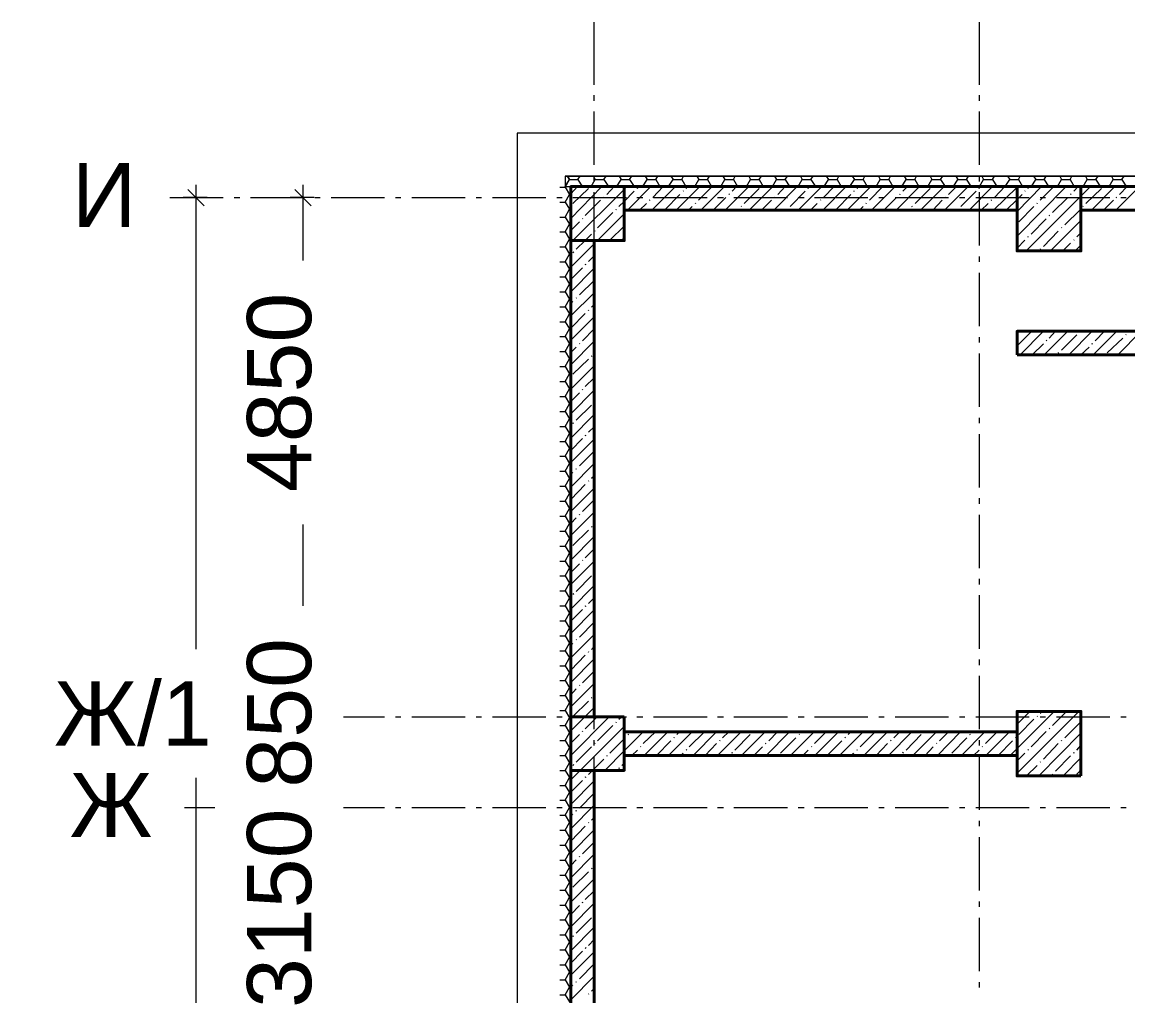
# Model space of a CAD drawing. Header units: millimetres. Extents: x -213911 to 415037, y -3642 to 107391.
# Drawn here: x -212140 to -201803, y 24804 to 33906 of the extents above; entities that cross this region are included whole.
import ezdxf

# ---------------------------------------------------------------- set-up
doc = ezdxf.new("R2010")
doc.units = ezdxf.units.MM
doc.layers.add('Оси', color=7, linetype='Continuous', lineweight=9)
doc.styles.get("Standard").update_dxf_attribs({"font": 'arial.ttf'})

msp = doc.modelspace()

# ---------------------------------------------------------------- linework, layer by layer
at = {"lineweight": 40}
for points in [[(-206511.8, 32367.9), (-207011.7, 32367.9), (-207011.7, 31863.7), (-206511.8, 31863.7)], [(-206511.8, 32147.6), (-202838.9, 32147.6), (-202838.9, 32367.9), (-206511.8, 32367.9)], [(-202241.6, 32367.9), (-202838.9, 32367.9), (-202838.9, 31766.3), (-202241.6, 31766.3)], [(-197785, 32367.9), (-202241.6, 32367.9), (-202241.6, 32147.6), (-197785, 32147.6)], [(-206791.4, 27411.3), (-206791.4, 31863.7), (-207011.7, 31863.7), (-207011.7, 27411.3)], [(-202838.9, 30796.2), (-197187.6, 30796.2), (-197187.6, 31016.5), (-202838.9, 31016.5)], [(-206511.8, 27411.3), (-207011.7, 27411.3), (-207011.7, 26911.5), (-206511.8, 26911.5)], [(-202241.6, 26860.6), (-202241.6, 27462.2), (-202838.9, 27462.2), (-202838.9, 26860.6)], [(-206511.8, 27051.3), (-202838.9, 27051.3), (-202838.9, 27271.5), (-206511.8, 27271.5)], [(-206791.4, 23657.9), (-206791.4, 26911.5), (-207011.7, 26911.5), (-207011.7, 23657.9)]]:
    msp.add_lwpolyline(points, close=True, dxfattribs=at)
at = {"lineweight": 18}
for points in [[(-210438.9, 32189.9), (-210515.2, 32266.2), (-210591.4, 32342.4)], [(-209439.1, 32189.9), (-209515.4, 32266.2), (-209591.7, 32342.4)], [(-209439.1, 27339.3), (-209515.4, 27411.3), (-209591.7, 27487.6)], [(-209439.1, 26487.8), (-209515.4, 26564.1), (-209591.7, 26636.1)]]:
    msp.add_lwpolyline(points, dxfattribs=at)
at = {"layer": 'Оси', "lineweight": 9}
for points in [[(-206791.4, 33321), (-206791.4, 33905.7)], [(-203190.5, 33321), (-203190.5, 33905.7)], [(-206791.4, 33168.5), (-206791.4, 33223.6)], [(-203190.5, 33168.5), (-203190.5, 33223.6)], [(-206791.4, 32571.2), (-206791.4, 33071.1)], [(-203190.5, 32571.2), (-203190.5, 33071.1)], [(-168384.7, 28983), (-168384.7, 29385.5), (-172769.4, 29385.5), (-172769.4, 32867.8), (-207511.6, 32867.8), (-207511.6, 4645.2), (-168384.7, 4645.2), (-168384.7, 5043.4)], [(-207062.6, 32363.6), (-207024.4, 32435.6), (-207041.4, 32465.3), (-207024.4, 32435.6), (-206943.9, 32435.6), (-206905.8, 32367.9)], [(-207062.6, 32465.3), (-193129.2, 32465.3), (-207062.6, 32465.3), (-207062.6, 32367.9), (-193129.2, 32367.9), (-173269.2, 32367.9), (-173269.2, 28885.6), (-164711.8, 28885.6), (-164711.8, 28983), (-164711.8, 32367.9), (-121873.9, 32367.9), (-121873.9, 28944.9)], [(-206943.9, 32435.6), (-206922.8, 32465.3)], [(-206799.9, 32465.3), (-206783, 32435.6), (-206702.5, 32435.6), (-206660.1, 32367.9)], [(-206791.4, 32414.5), (-206791.4, 32469.5)], [(-206702.5, 32435.6), (-206681.3, 32465.3)], [(-206558.4, 32465.3), (-206541.5, 32435.6), (-206461, 32435.6), (-206418.6, 32367.9)], [(-206461, 32435.6), (-206439.8, 32465.3)], [(-206317, 32465.3), (-206295.8, 32435.6), (-206215.3, 32435.6), (-206177.2, 32367.9)], [(-206215.3, 32435.6), (-206198.3, 32465.3)], [(-206075.5, 32465.3), (-206054.3, 32435.6), (-205973.8, 32435.6), (-205935.7, 32367.9)], [(-205973.8, 32435.6), (-205956.9, 32465.3)], [(-205834, 32465.3), (-205812.8, 32435.6), (-205732.3, 32435.6), (-205694.2, 32367.9)], [(-205732.3, 32435.6), (-205715.4, 32465.3)], [(-205588.3, 32465.3), (-205571.4, 32435.6), (-205490.9, 32435.6), (-205452.7, 32367.9)], [(-205490.9, 32435.6), (-205473.9, 32465.3)], [(-205346.8, 32465.3), (-205329.9, 32435.6), (-205249.4, 32435.6), (-205211.3, 32367.9)], [(-205249.4, 32435.6), (-205228.2, 32465.3)], [(-205105.4, 32465.3), (-205088.4, 32435.6), (-205007.9, 32435.6), (-204965.6, 32367.9)], [(-205007.9, 32435.6), (-204986.7, 32465.3)], [(-204863.9, 32465.3), (-204847, 32435.6), (-204766.5, 32435.6), (-204724.1, 32367.9)], [(-204766.5, 32435.6), (-204745.3, 32465.3)], [(-204622.4, 32465.3), (-204601.2, 32435.6), (-204520.8, 32435.6), (-204482.6, 32367.9)], [(-204520.8, 32435.6), (-204503.8, 32465.3)], [(-204381, 32465.3), (-204359.8, 32435.6), (-204279.3, 32435.6), (-204241.2, 32367.9)], [(-204279.3, 32435.6), (-204262.3, 32465.3)], [(-204135.2, 32465.3), (-204118.3, 32435.6), (-204037.8, 32435.6), (-203999.7, 32367.9)], [(-204037.8, 32435.6), (-204020.9, 32465.3)], [(-203893.8, 32465.3), (-203876.8, 32435.6), (-203796.3, 32435.6), (-203758.2, 32367.9)], [(-203796.3, 32435.6), (-203779.4, 32465.3)], [(-203652.3, 32465.3), (-203635.4, 32435.6), (-203554.9, 32435.6), (-203512.5, 32367.9)], [(-203554.9, 32435.6), (-203533.7, 32465.3)], [(-203410.8, 32465.3), (-203393.9, 32435.6), (-203313.4, 32435.6), (-203271, 32367.9)], [(-203313.4, 32435.6), (-203292.2, 32465.3)], [(-203190.5, 32414.5), (-203190.5, 32469.5)], [(-203169.4, 32465.3), (-203152.4, 32435.6), (-203067.7, 32435.6), (-203029.6, 32367.9)], [(-203067.7, 32435.6), (-203050.7, 32465.3)], [(-202927.9, 32465.3), (-202906.7, 32435.6), (-202826.2, 32435.6), (-202788.1, 32367.9)], [(-202826.2, 32435.6), (-202809.3, 32465.3)], [(-202686.4, 32465.3), (-202665.2, 32435.6), (-202584.7, 32435.6), (-202546.6, 32367.9)], [(-202584.7, 32435.6), (-202567.8, 32465.3)], [(-202440.7, 32465.3), (-202423.8, 32435.6), (-202343.3, 32435.6), (-202305.1, 32367.9)], [(-202343.3, 32435.6), (-202326.3, 32465.3)], [(-202199.2, 32465.3), (-202182.3, 32435.6), (-202101.8, 32435.6), (-202063.7, 32367.9)], [(-202101.8, 32435.6), (-202080.6, 32465.3)], [(-201957.8, 32465.3), (-201940.8, 32435.6), (-201860.3, 32435.6), (-201818, 32367.9)], [(-201860.3, 32435.6), (-201839.1, 32465.3)], [(-207113.4, 32363.6), (-207062.6, 32363.6), (-207024.4, 32295.8), (-207011.7, 32295.8)], [(-207062.6, 32367.9), (-207024.4, 32435.6), (-207011.7, 32435.6)], [(-207011.7, 31842.6), (-206990.5, 31863.7), (-206511.8, 32342.4), (-206490.7, 32367.9)], [(-207011.7, 32300.1), (-206948.2, 32367.9)], [(-207011.7, 32071.3), (-206719.4, 32367.9)], [(-206821.1, 32367.9), (-206783, 32435.6)], [(-206672.8, 32295.8), (-206605, 32367.9)], [(-206579.6, 32367.9), (-206541.5, 32435.6)], [(-206482.2, 32147.6), (-206261.9, 32367.9)], [(-206418.6, 32363.6), (-206338.1, 32363.6)], [(-206389, 32350.9), (-206384.7, 32359.4)], [(-206338.1, 32367.9), (-206295.8, 32435.6)], [(-206253.4, 32147.6), (-206033.1, 32367.9)], [(-206244.9, 32266.2), (-206147.5, 32367.9)], [(-206177.2, 32363.6), (-206096.7, 32363.6)], [(-206096.7, 32367.9), (-206054.3, 32435.6)], [(-206024.7, 32147.6), (-205804.4, 32367.9)], [(-205935.7, 32363.6), (-205855.2, 32363.6)], [(-205931.5, 32350.9), (-205918.7, 32367.9)], [(-205851, 32367.9), (-205812.8, 32435.6)], [(-205817.1, 32240.8), (-205690, 32367.9)], [(-205795.9, 32147.6), (-205575.6, 32367.9)], [(-205694.2, 32363.6), (-205613.7, 32363.6)], [(-205609.5, 32367.9), (-205571.4, 32435.6)], [(-205567.1, 32147.6), (-205346.8, 32367.9)], [(-205503.6, 32325.5), (-205461.2, 32367.9)], [(-205448.5, 32363.6), (-205368, 32363.6)], [(-205368, 32367.9), (-205329.9, 32435.6)], [(-205342.6, 32147.6), (-205122.3, 32367.9)], [(-205207, 32363.6), (-205126.5, 32363.6)], [(-205126.5, 32367.9), (-205088.4, 32435.6)], [(-205113.8, 32147.6), (-204893.6, 32367.9)], [(-205075.7, 32295.8), (-205007.9, 32367.9)], [(-204965.6, 32363.6), (-204885.1, 32363.6)], [(-204885.1, 32367.9), (-204847, 32435.6)], [(-204885.1, 32147.6), (-204664.8, 32367.9)], [(-204791.9, 32350.9), (-204787.6, 32359.4)], [(-204724.1, 32363.6), (-204643.6, 32363.6)], [(-204656.3, 32147.6), (-204436, 32367.9)], [(-204647.8, 32266.2), (-204550.4, 32367.9)], [(-204643.6, 32367.9), (-204601.2, 32435.6)], [(-204482.6, 32363.6), (-204402.1, 32363.6)], [(-204427.6, 32147.6), (-204207.3, 32367.9)], [(-204402.1, 32367.9), (-204359.8, 32435.6)], [(-204334.4, 32350.9), (-204321.6, 32367.9)], [(-204241.2, 32363.6), (-204160.7, 32363.6)], [(-204220, 32240.8), (-204092.9, 32367.9)], [(-204198.8, 32147.6), (-203978.5, 32367.9)], [(-204156.4, 32367.9), (-204118.3, 32435.6)], [(-203999.7, 32363.6), (-203915, 32363.6)], [(-203970, 32147.6), (-203749.7, 32367.9)], [(-203915, 32367.9), (-203876.8, 32435.6)], [(-203906.5, 32325.5), (-203864.1, 32367.9)], [(-203754, 32363.6), (-203673.5, 32363.6)], [(-203741.3, 32147.6), (-203521, 32367.9)], [(-203673.5, 32367.9), (-203635.4, 32435.6)], [(-203516.7, 32147.6), (-203296.4, 32367.9)], [(-203512.5, 32363.6), (-203432, 32363.6)], [(-203478.6, 32295.8), (-203406.6, 32367.9)], [(-203432, 32367.9), (-203393.9, 32435.6)], [(-203288, 32147.6), (-203067.7, 32367.9)], [(-203271, 32363.6), (-203190.5, 32363.6)], [(-203194.8, 32350.9), (-203190.5, 32359.4)], [(-203190.5, 32367.9), (-203152.4, 32435.6)], [(-203059.2, 32147.6), (-202838.9, 32363.6), (-202838.9, 32367.9)], [(-203050.7, 32266.2), (-202953.3, 32367.9)], [(-203029.6, 32363.6), (-202949.1, 32363.6)], [(-202949.1, 32367.9), (-202906.7, 32435.6)], [(-202838.9, 32134.9), (-202610.2, 32367.9)], [(-202838.9, 31906.1), (-202381.4, 32367.9)], [(-202754.2, 31766.3), (-202241.6, 32278.9), (-202152.6, 32367.9)], [(-202737.3, 32350.9), (-202724.5, 32367.9)], [(-202703.4, 32367.9), (-202665.2, 32435.6)], [(-202622.9, 32240.8), (-202495.8, 32367.9)], [(-202461.9, 32367.9), (-202423.8, 32435.6)], [(-202309.4, 32325.5), (-202267, 32367.9)], [(-202241.6, 32363.6), (-202220.4, 32363.6)], [(-202220.4, 32367.9), (-202182.3, 32435.6)], [(-202144.2, 32147.6), (-201923.9, 32367.9)], [(-202059.4, 32363.6), (-201978.9, 32363.6)], [(-201978.9, 32367.9), (-201940.8, 32435.6)], [(-201915.4, 32147.6), (-201695.1, 32367.9)], [(-201881.5, 32295.8), (-201809.5, 32367.9)], [(-201818, 32363.6), (-201737.5, 32363.6)], [(-211315.8, 32266.2), (-211010.8, 32266.2)], [(-210913.4, 32266.2), (-210858.3, 32266.2)], [(-210760.9, 32266.2), (-210261, 32266.2)], [(-210409.3, 32266.2), (-210515.2, 32266.2), (-210633.8, 32266.2)], [(-210159.3, 32266.2), (-210104.3, 32266.2)], [(-210006.8, 32266.2), (-209506.9, 32266.2)], [(-209409.5, 32266.2), (-209515.4, 32266.2), (-209634, 32266.2)], [(-209405.3, 32266.2), (-209354.4, 32266.2)], [(-209252.7, 32266.2), (-208752.9, 32266.2)], [(-208651.2, 32266.2), (-208600.4, 32266.2)], [(-208498.7, 32266.2), (-207998.8, 32266.2)], [(-207897.1, 32266.2), (-207846.3, 32266.2)], [(-207744.6, 32266.2), (-207244.7, 32266.2)], [(-207143, 32266.2), (-207092.2, 32266.2)], [(-207062.6, 32223.8), (-207024.4, 32295.8)], [(-206990.5, 32211.1), (-206846.5, 32350.9)], [(-206990.5, 32266.2), (-206490.7, 32266.2)], [(-206791.4, 31817.1), (-206791.4, 32317)], [(-206702.5, 32266.2), (-206698.2, 32270.4)], [(-206562.7, 32181.5), (-206511.8, 32228.1), (-206418.6, 32325.5)], [(-206393.2, 32266.2), (-206338.1, 32266.2)], [(-206236.5, 32266.2), (-205736.6, 32266.2)], [(-206130.6, 32151.8), (-205990.8, 32295.8)], [(-205961.1, 32325.5), (-205956.9, 32329.7)], [(-205681.5, 32147.6), (-205562.9, 32266.2)], [(-205639.1, 32266.2), (-205584.1, 32266.2)], [(-205533.2, 32295.8), (-205529, 32300.1)], [(-205486.6, 32266.2), (-204986.7, 32266.2)], [(-205389.2, 32211.1), (-205249.4, 32350.9)], [(-205105.4, 32266.2), (-205101.1, 32270.4)], [(-204961.3, 32181.5), (-204821.5, 32325.5)], [(-204885.1, 32266.2), (-204830, 32266.2)], [(-204732.6, 32266.2), (-204232.7, 32266.2)], [(-204533.5, 32151.8), (-204393.7, 32295.8)], [(-204364, 32325.5), (-204359.8, 32329.7)], [(-204131, 32266.2), (-204080.2, 32266.2)], [(-204084.4, 32147.6), (-203965.8, 32266.2)], [(-203978.5, 32266.2), (-203478.6, 32266.2)], [(-203936.1, 32295.8), (-203931.9, 32300.1)], [(-203792.1, 32211.1), (-203652.3, 32350.9)], [(-203508.3, 32266.2), (-203504, 32270.4)], [(-203376.9, 32266.2), (-203326.1, 32266.2)], [(-203364.2, 32181.5), (-203220.2, 32325.5)], [(-203224.4, 32266.2), (-202724.5, 32266.2)], [(-203190.5, 31817.1), (-203190.5, 32317)], [(-202936.4, 32151.8), (-202838.9, 32249.2), (-202792.3, 32295.8)], [(-202766.9, 32325.5), (-202762.7, 32329.7)], [(-202622.9, 32266.2), (-202572, 32266.2)], [(-202508.5, 32126.4), (-202364.5, 32266.2)], [(-202470.4, 32266.2), (-201970.5, 32266.2)], [(-202339, 32295.8), (-202334.8, 32300.1)], [(-202195, 32211.1), (-202051, 32350.9)], [(-201911.2, 32266.2), (-201906.9, 32270.4)], [(-201868.8, 32266.2), (-201818, 32266.2)], [(-207113.4, 32223.8), (-207062.6, 32223.8), (-207024.4, 32156), (-207011.7, 32156)], [(-207062.6, 32084), (-207024.4, 32156)], [(-207011.7, 32185.7), (-207011.7, 32185.7)], [(-206876.2, 32096.7), (-206732.1, 32240.8)], [(-206588.1, 32151.8), (-206583.9, 32156)], [(-206367.8, 32147.6), (-206304.3, 32211.1)], [(-206274.6, 32240.8), (-206270.4, 32245)], [(-205910.3, 32147.6), (-205876.4, 32181.5)], [(-205846.7, 32211.1), (-205842.5, 32215.4)], [(-205457, 32147.6), (-205448.5, 32151.8)], [(-205418.9, 32181.5), (-205414.6, 32185.7)], [(-205228.2, 32147.6), (-205135, 32240.8)], [(-204991, 32151.8), (-204986.7, 32156)], [(-204770.7, 32147.6), (-204707.2, 32211.1)], [(-204677.5, 32240.8), (-204673.3, 32245)], [(-204313.2, 32147.6), (-204279.3, 32181.5)], [(-204249.6, 32211.1), (-204245.4, 32215.4)], [(-203855.6, 32147.6), (-203851.4, 32151.8)], [(-203821.8, 32181.5), (-203817.5, 32185.7)], [(-203626.9, 32147.6), (-203537.9, 32240.8)], [(-203393.9, 32151.8), (-203389.6, 32156)], [(-203173.6, 32147.6), (-203110, 32211.1)], [(-203080.4, 32240.8), (-203076.2, 32245)], [(-202822, 32037.4), (-202682.2, 32181.5)], [(-202652.5, 32211.1), (-202648.3, 32215.4)], [(-202394.1, 32012), (-202250.1, 32151.8)], [(-202224.7, 32181.5), (-202220.4, 32185.7)], [(-202029.8, 32147.6), (-201936.6, 32240.8)], [(-207113.4, 32084), (-207062.6, 32084), (-207024.4, 32016.2), (-207011.7, 32016.2)], [(-206901.6, 32067.1), (-206897.3, 32071.3)], [(-206761.8, 31982.4), (-206617.7, 32126.4)], [(-206761.8, 31863.7), (-206511.8, 32113.7)], [(-202707.6, 31923), (-202567.8, 32067.1)], [(-202538.1, 32096.7), (-202533.9, 32101)], [(-202525.4, 31766.3), (-202241.6, 32050.1)], [(-207113.4, 31944.2), (-207062.6, 31944.2), (-207024.4, 31876.4), (-207011.7, 31876.4)], [(-207062.6, 31944.2), (-207024.4, 32016.2)], [(-207011.7, 31956.9), (-206931.2, 32037.4)], [(-206787.2, 31952.7), (-206783, 31956.9)], [(-206647.4, 31868), (-206511.8, 31999.3)], [(-202593.2, 31808.7), (-202453.4, 31952.7)], [(-202423.8, 31982.4), (-202419.5, 31986.6)], [(-207062.6, 31804.4), (-207024.4, 31876.4)], [(-206960.9, 31783.2), (-206876.2, 31863.7), (-206816.9, 31923)], [(-206533, 31863.7), (-206511.8, 31889.2)], [(-202838.9, 31791.7), (-202766.9, 31868)], [(-202737.3, 31897.6), (-202733, 31901.9)], [(-202309.4, 31868), (-202305.1, 31872.2)], [(-202279.7, 31897.6), (-202241.6, 31935.8)], [(-207113.4, 31804.4), (-207062.6, 31804.4), (-207024.4, 31736.6), (-207011.7, 31736.6)], [(-207062.6, 31664.6), (-207024.4, 31736.6)], [(-207011.7, 31613.8), (-206791.4, 31834.1)], [(-206990.5, 31753.6), (-206982.1, 31757.8)], [(-202622.9, 31783.2), (-202618.6, 31787.5)], [(-202411.1, 31766.3), (-202339, 31838.3)], [(-202296.7, 31766.3), (-202241.6, 31821.4)], [(-207113.4, 31664.6), (-207062.6, 31664.6), (-207024.4, 31596.8), (-207011.7, 31596.8)], [(-206876.2, 31639.2), (-206867.7, 31643.4)], [(-206846.5, 31668.9), (-206791.4, 31719.7)], [(-206791.4, 31664.6), (-206791.4, 31715.5)], [(-203190.5, 31664.6), (-203190.5, 31715.5)], [(-207062.6, 31524.8), (-207024.4, 31596.8)], [(-207011.7, 31499.4), (-206901.6, 31609.6)], [(-207011.7, 31385), (-206791.4, 31605.3)], [(-206791.4, 31063.1), (-206791.4, 31563)], [(-203190.5, 31063.1), (-203190.5, 31563)], [(-207113.4, 31524.8), (-207062.6, 31524.8), (-207024.4, 31457), (-207011.7, 31457)], [(-207062.6, 31385), (-207024.4, 31457)], [(-206931.2, 31355.4), (-206791.4, 31490.9)], [(-207113.4, 31385), (-207062.6, 31385), (-207024.4, 31317.2), (-207011.7, 31317.2)], [(-207011.7, 31160.5), (-206791.4, 31376.6)], [(-206960.9, 31325.7), (-206956.6, 31330)], [(-207113.4, 31245.2), (-207062.6, 31245.2), (-207024.4, 31177.5), (-207011.7, 31177.5)], [(-207062.6, 31245.2), (-207024.4, 31317.2)], [(-207011.7, 31270.7), (-206990.5, 31296.1)], [(-206816.9, 31241), (-206791.4, 31266.4)], [(-207062.6, 31105.4), (-207024.4, 31177.5)], [(-207011.7, 31046.1), (-206876.2, 31181.7)], [(-207011.7, 30931.7), (-206791.4, 31152)], [(-206846.5, 31211.3), (-206842.3, 31215.6)], [(-207113.4, 31105.4), (-207062.6, 31105.4), (-207024.4, 31037.7), (-207011.7, 31037.7)], [(-207062.6, 30965.6), (-207024.4, 31037.7)], [(-206901.6, 30927.5), (-206791.4, 31037.7)], [(-202838.9, 30995.3), (-202817.7, 31016.5)], [(-202838.9, 30880.9), (-202707.6, 31012.2)], [(-202809.3, 30796.2), (-202593.2, 31016.5)], [(-202584.7, 30796.2), (-202364.5, 31016.5)], [(-202538.1, 30952.9), (-202478.8, 31016.5)], [(-202356, 30796.2), (-202135.7, 31016.5)], [(-202250.1, 31012.2), (-202250.1, 31016.5)], [(-202127.2, 30796.2), (-201906.9, 31016.5)], [(-202110.3, 30927.5), (-202021.3, 31016.5)], [(-201898.5, 30796.2), (-201678.2, 31016.5)], [(-207113.4, 30965.6), (-207062.6, 30965.6), (-207024.4, 30897.9), (-207011.7, 30897.9)], [(-207011.7, 30703), (-206791.4, 30923.3)], [(-206791.4, 30910.6), (-206791.4, 30961.4)], [(-203190.5, 30910.6), (-203190.5, 30961.4)], [(-202567.8, 30927.5), (-202559.3, 30931.7)], [(-202423.8, 30838.5), (-202279.7, 30982.6)], [(-201995.9, 30813.1), (-201851.9, 30952.9)], [(-201822.2, 30982.6), (-201818, 30986.8)], [(-207113.4, 30825.8), (-207062.6, 30825.8), (-207024.4, 30758.1), (-207011.7, 30758.1)], [(-207062.6, 30825.8), (-207024.4, 30897.9)], [(-207011.7, 30817.4), (-206960.9, 30868.2)], [(-206931.2, 30897.9), (-206927, 30902.1)], [(-206791.4, 30309), (-206791.4, 30808.9)], [(-203190.5, 30309), (-203190.5, 30808.9)], [(-202699.1, 30796.2), (-202593.2, 30897.9)], [(-202453.4, 30813.1), (-202449.2, 30817.4)], [(-202241.6, 30796.2), (-202165.3, 30868.2)], [(-202139.9, 30897.9), (-202131.5, 30902.1)], [(-207062.6, 30686), (-207024.4, 30758.1)], [(-206990.5, 30614), (-206846.5, 30753.8)], [(-206816.9, 30783.5), (-206812.6, 30787.7)], [(-207113.4, 30686), (-207062.6, 30686), (-207024.4, 30618.3), (-207011.7, 30618.3)], [(-207062.6, 30546.2), (-207024.4, 30618.3)], [(-207011.7, 30474.2), (-206791.4, 30694.5)], [(-207113.4, 30546.2), (-207062.6, 30546.2), (-207024.4, 30478.5), (-207011.7, 30478.5)], [(-207011.7, 30588.6), (-207011.7, 30588.6)], [(-206876.2, 30499.6), (-206791.4, 30580.1)], [(-207113.4, 30406.4), (-207062.6, 30406.4), (-207024.4, 30338.7), (-207011.7, 30338.7)], [(-207062.6, 30406.4), (-207024.4, 30478.5)], [(-207011.7, 30245.5), (-206791.4, 30465.7)], [(-207011.7, 30359.8), (-206931.2, 30440.3)], [(-206901.6, 30470), (-206897.3, 30474.2)], [(-207062.6, 30266.6), (-207024.4, 30338.7)], [(-206960.9, 30186.1), (-206816.9, 30325.9)], [(-207113.4, 30266.6), (-207062.6, 30266.6), (-207024.4, 30198.9), (-207011.7, 30198.9)], [(-207062.6, 30126.8), (-207024.4, 30198.9)], [(-207011.7, 30016.7), (-206791.4, 30237)], [(-206791.4, 30156.5), (-206791.4, 30207.3)], [(-203190.5, 30156.5), (-203190.5, 30207.3)], [(-207113.4, 30126.8), (-207062.6, 30126.8), (-207024.4, 30059.1), (-207011.7, 30059.1)], [(-206990.5, 30156.5), (-206982.1, 30160.7)], [(-206846.5, 30071.8), (-206791.4, 30122.6)], [(-207113.4, 29987), (-207062.6, 29987), (-207024.4, 29919.3), (-207011.7, 29919.3)], [(-207062.6, 29987), (-207024.4, 30059.1)], [(-207011.7, 29902.3), (-206901.6, 30012.5)], [(-207011.7, 29787.9), (-206791.4, 30008.2)], [(-206876.2, 30042.1), (-206867.7, 30046.3)], [(-206791.4, 29554.9), (-206791.4, 30054.8)], [(-203190.5, 29554.9), (-203190.5, 30054.8)], [(-207062.6, 29847.2), (-207024.4, 29919.3)], [(-206931.2, 29758.3), (-206791.4, 29893.8)], [(-207113.4, 29847.2), (-207062.6, 29847.2), (-207024.4, 29779.5), (-207011.7, 29779.5)], [(-207062.6, 29707.4), (-207024.4, 29779.5)], [(-207011.7, 29559.2), (-206791.4, 29779.5)], [(-207113.4, 29707.4), (-207062.6, 29707.4), (-207024.4, 29639.7), (-207011.7, 29639.7)], [(-207011.7, 29673.5), (-206990.5, 29699)], [(-206960.9, 29728.6), (-206956.6, 29732.9)], [(-207113.4, 29567.6), (-207062.6, 29567.6), (-207024.4, 29499.9), (-207011.7, 29499.9)], [(-207062.6, 29567.6), (-207024.4, 29639.7)], [(-207011.7, 29444.8), (-206876.2, 29584.6)], [(-206846.5, 29614.2), (-206842.3, 29618.5)], [(-206816.9, 29643.9), (-206791.4, 29665.1)], [(-207062.6, 29427.8), (-207024.4, 29499.9)], [(-207011.7, 29330.4), (-206791.4, 29550.7)], [(-207113.4, 29427.8), (-207062.6, 29427.8), (-207024.4, 29360.1), (-207011.7, 29360.1)], [(-207062.6, 29288), (-207024.4, 29360.1)], [(-206901.6, 29330.4), (-206791.4, 29440.5)], [(-206791.4, 29402.4), (-206791.4, 29457.5)], [(-203190.5, 29402.4), (-203190.5, 29457.5)], [(-207113.4, 29288), (-207062.6, 29288), (-207024.4, 29220.3), (-207011.7, 29220.3)], [(-207011.7, 29105.9), (-206791.4, 29326.2)], [(-207011.7, 29220.3), (-206960.9, 29271.1)], [(-206931.2, 29300.8), (-206927, 29305)], [(-206791.4, 28800.9), (-206791.4, 29300.8)], [(-203190.5, 28800.9), (-203190.5, 29300.8)], [(-207062.6, 29148.2), (-207024.4, 29220.3)], [(-206990.5, 29012.7), (-206846.5, 29156.7)], [(-206816.9, 29186.4), (-206812.6, 29190.6)], [(-207113.4, 29148.2), (-207062.6, 29148.2), (-207024.4, 29080.5), (-207011.7, 29080.5)], [(-207062.6, 29008.4), (-207024.4, 29080.5)], [(-207011.7, 28877.1), (-206791.4, 29097.4)], [(-207113.4, 29008.4), (-207062.6, 29008.4), (-207024.4, 28940.7), (-207011.7, 28940.7)], [(-207011.7, 28991.5), (-207011.7, 28991.5)], [(-206876.2, 28898.3), (-206791.4, 28983)], [(-207113.4, 28868.6), (-207062.6, 28868.6), (-207024.4, 28800.9), (-207011.7, 28800.9)], [(-207062.6, 28868.6), (-207024.4, 28940.7)], [(-207011.7, 28648.4), (-206791.4, 28868.6)], [(-207011.7, 28762.7), (-206931.2, 28843.2)], [(-206901.6, 28872.9), (-206897.3, 28877.1)], [(-207062.6, 28728.8), (-207024.4, 28800.9)], [(-207113.4, 28728.8), (-207062.6, 28728.8), (-207024.4, 28661.1), (-207011.7, 28661.1)], [(-207062.6, 28589), (-207024.4, 28661.1)], [(-207011.7, 28419.6), (-206791.4, 28639.9)], [(-206960.9, 28584.8), (-206816.9, 28728.8)], [(-206791.4, 28648.4), (-206791.4, 28703.4)], [(-203190.5, 28648.4), (-203190.5, 28703.4)], [(-207113.4, 28589), (-207062.6, 28589), (-207024.4, 28521.3), (-207011.7, 28521.3)], [(-206990.5, 28559.4), (-206982.1, 28563.6)], [(-206791.4, 28046.8), (-206791.4, 28550.9)], [(-203190.5, 28046.8), (-203190.5, 28550.9)], [(-207113.4, 28449.2), (-207062.6, 28449.2), (-207024.4, 28381.5), (-207011.7, 28381.5)], [(-207062.6, 28449.2), (-207024.4, 28521.3)], [(-206876.2, 28445), (-206867.7, 28449.2)], [(-206846.5, 28470.4), (-206791.4, 28525.5)], [(-207062.6, 28309.4), (-207024.4, 28381.5)], [(-207011.7, 28305.2), (-206901.6, 28415.4)], [(-207011.7, 28190.8), (-206791.4, 28411.1)], [(-207113.4, 28309.4), (-207062.6, 28309.4), (-207024.4, 28241.7), (-207011.7, 28241.7)], [(-207062.6, 28169.6), (-207024.4, 28241.7)], [(-206931.2, 28156.9), (-206791.4, 28296.7)], [(-207113.4, 28169.6), (-207062.6, 28169.6), (-207024.4, 28101.9), (-207011.7, 28101.9)], [(-207011.7, 27962.1), (-206791.4, 28182.4)], [(-206960.9, 28131.5), (-206956.6, 28135.8)], [(-207113.4, 28029.8), (-207062.6, 28029.8), (-207024.4, 27962.1), (-207011.7, 27962.1)], [(-207062.6, 28029.8), (-207024.4, 28101.9)], [(-207011.7, 28076.4), (-206990.5, 28101.9)], [(-206846.5, 28017.1), (-206842.3, 28021.4)], [(-206816.9, 28042.6), (-206791.4, 28068)], [(-207062.6, 27890), (-207024.4, 27962.1)], [(-207011.7, 27847.7), (-206876.2, 27987.5)], [(-207011.7, 27733.3), (-206791.4, 27953.6)], [(-206791.4, 27894.3), (-206791.4, 27949.4)], [(-203190.5, 27894.3), (-203190.5, 27949.4)], [(-207113.4, 27890), (-207062.6, 27890), (-207024.4, 27822.3), (-207011.7, 27822.3)], [(-207062.6, 27750.2), (-207024.4, 27822.3)], [(-206901.6, 27729.1), (-206791.4, 27839.2)], [(-207113.4, 27750.2), (-207062.6, 27750.2), (-207024.4, 27682.5), (-207011.7, 27682.5)], [(-207011.7, 27504.5), (-206791.4, 27724.8)], [(-206931.2, 27703.6), (-206927, 27707.9)], [(-206791.4, 27297), (-206791.4, 27796.8)], [(-203190.5, 27297), (-203190.5, 27796.8)], [(-207113.4, 27610.4), (-207062.6, 27610.4), (-207024.4, 27542.7), (-207011.7, 27542.7)], [(-207062.6, 27610.4), (-207024.4, 27682.5)], [(-207011.7, 27618.9), (-206960.9, 27674)], [(-207062.6, 27470.7), (-207024.4, 27542.7)], [(-207011.7, 27280), (-206880.4, 27411.3), (-206791.4, 27500.3)], [(-206990.5, 27415.6), (-206846.5, 27559.6)], [(-206816.9, 27589.3), (-206812.6, 27593.5)], [(-211315.8, 27411.3), (-211010.8, 27411.3)], [(-210913.4, 27411.3), (-210858.3, 27411.3)], [(-210760.9, 27411.3), (-210261, 27411.3)], [(-210159.3, 27411.3), (-210104.3, 27411.3)], [(-210006.8, 27411.3), (-209506.9, 27411.3)], [(-209409.5, 27411.3), (-209515.4, 27411.3), (-209634, 27411.3)], [(-209405.3, 27411.3), (-209354.4, 27411.3)], [(-209252.7, 27411.3), (-208752.9, 27411.3)], [(-208651.2, 27411.3), (-208600.4, 27411.3)], [(-208498.7, 27411.3), (-207998.8, 27411.3)], [(-207897.1, 27411.3), (-207846.3, 27411.3)], [(-207744.6, 27411.3), (-207244.7, 27411.3)], [(-207143, 27411.3), (-207092.2, 27411.3)], [(-207113.4, 27470.7), (-207062.6, 27470.7), (-207024.4, 27402.9), (-207011.7, 27402.9)], [(-207062.6, 27330.9), (-207024.4, 27402.9)], [(-207011.7, 27051.3), (-206651.6, 27411.3)], [(-207011.7, 27390.2), (-207011.7, 27394.4)], [(-206990.5, 27411.3), (-206490.7, 27411.3)], [(-206876.2, 27301.2), (-206766, 27411.3)], [(-206562.7, 27390.2), (-206537.3, 27411.3)], [(-206393.2, 27411.3), (-206338.1, 27411.3)], [(-206236.5, 27411.3), (-205736.6, 27411.3)], [(-205639.1, 27411.3), (-205584.1, 27411.3)], [(-205486.6, 27411.3), (-204986.7, 27411.3)], [(-204885.1, 27411.3), (-204830, 27411.3)], [(-204732.6, 27411.3), (-204232.7, 27411.3)], [(-204131, 27411.3), (-204080.2, 27411.3)], [(-203978.5, 27411.3), (-203478.6, 27411.3)], [(-203376.9, 27411.3), (-203326.1, 27411.3)], [(-203224.4, 27411.3), (-202724.5, 27411.3)], [(-202902.5, 27051.3), (-202838.9, 27114.8), (-202491.5, 27462.2)], [(-202838.9, 27343.6), (-202720.3, 27462.2)], [(-202838.9, 26886), (-202262.8, 27462.2)], [(-202838.9, 27457.9), (-202834.7, 27462.2)], [(-202652.5, 27415.6), (-202648.3, 27419.8)], [(-202622.9, 27445.2), (-202605.9, 27462.2)], [(-202622.9, 27411.3), (-202572, 27411.3)], [(-202508.5, 27330.9), (-202377.2, 27462.2)], [(-202470.4, 27411.3), (-201970.5, 27411.3)], [(-201868.8, 27411.3), (-201818, 27411.3)], [(-207113.4, 27330.9), (-207062.6, 27330.9), (-207024.4, 27263.1), (-207011.7, 27263.1)], [(-207011.7, 26822.5), (-206922.8, 26911.5), (-206511.8, 27322.4)], [(-206761.8, 27186.8), (-206617.7, 27330.9)], [(-206588.1, 27360.5), (-206583.9, 27364.7)], [(-202822, 27246.1), (-202682.2, 27390.2)], [(-202538.1, 27301.2), (-202533.9, 27305.4)], [(-202394.1, 27216.5), (-202250.1, 27360.5)], [(-207113.4, 27191.1), (-207062.6, 27191.1), (-207024.4, 27123.3), (-207011.7, 27123.3)], [(-207062.6, 27191.1), (-207024.4, 27263.1)], [(-207011.7, 27165.6), (-206931.2, 27246.1)], [(-206901.6, 27275.8), (-206897.3, 27280)], [(-206791.4, 27144.5), (-206791.4, 27195.3)], [(-206694, 26911.5), (-206511.8, 27093.6), (-206333.9, 27271.5)], [(-206647.4, 27072.4), (-206511.8, 27208), (-206503.4, 27216.5)], [(-206473.7, 27246.1), (-206469.5, 27250.4)], [(-206333.9, 27161.4), (-206219.5, 27271.5)], [(-206325.4, 27051.3), (-206105.1, 27271.5)], [(-206096.7, 27051.3), (-205876.4, 27271.5)], [(-206045.8, 27216.5), (-206041.6, 27220.7)], [(-206020.4, 27246.1), (-205990.8, 27271.5)], [(-205906, 27131.7), (-205762, 27271.5)], [(-205867.9, 27051.3), (-205647.6, 27271.5)], [(-205639.1, 27051.3), (-205418.9, 27271.5)], [(-205618, 27186.8), (-205613.7, 27195.3)], [(-205592.5, 27216.5), (-205533.2, 27271.5)], [(-205478.2, 27102.1), (-205334.1, 27246.1)], [(-205414.6, 27051.3), (-205194.3, 27271.5)], [(-205185.9, 27051.3), (-204965.6, 27271.5)], [(-205160.4, 27186.8), (-205079.9, 27271.5)], [(-205050.3, 27072.4), (-204906.3, 27216.5)], [(-204957.1, 27051.3), (-204736.8, 27271.5)], [(-204876.6, 27246.1), (-204872.4, 27250.4)], [(-204732.6, 27161.4), (-204622.4, 27271.5)], [(-204728.3, 27051.3), (-204508, 27271.5)], [(-204499.6, 27051.3), (-204279.3, 27271.5)], [(-204448.7, 27216.5), (-204444.5, 27220.7)], [(-204419.1, 27246.1), (-204393.7, 27271.5)], [(-204304.7, 27131.7), (-204164.9, 27271.5)], [(-204270.8, 27051.3), (-204050.5, 27271.5)], [(-204042, 27051.3), (-203821.8, 27271.5)], [(-204020.9, 27186.8), (-204016.6, 27195.3)], [(-203991.2, 27216.5), (-203936.1, 27271.5)], [(-203876.8, 27102.1), (-203737, 27246.1)], [(-203813.3, 27051.3), (-203593, 27271.5)], [(-203584.5, 27051.3), (-203368.5, 27271.5)], [(-203563.3, 27186.8), (-203478.6, 27271.5)], [(-203449, 27072.4), (-203309.2, 27216.5)], [(-203360, 27051.3), (-203139.7, 27271.5)], [(-203279.5, 27246.1), (-203275.3, 27250.4)], [(-203190.5, 27144.5), (-203190.5, 27195.3)], [(-203135.5, 27161.4), (-203025.3, 27271.5)], [(-203131.2, 27051.3), (-202910.9, 27271.5)], [(-202851.6, 27216.5), (-202847.4, 27220.7)], [(-202707.6, 27131.7), (-202567.8, 27275.8)], [(-202635.6, 26860.6), (-202241.6, 27258.8)], [(-202423.8, 27186.8), (-202419.5, 27195.3)], [(-207062.6, 27051.3), (-207024.4, 27123.3)], [(-206960.9, 26987.7), (-206816.9, 27131.7)], [(-206787.2, 27161.4), (-206783, 27165.6)], [(-206439.8, 27051.3), (-206389, 27102.1)], [(-206359.3, 27131.7), (-206355.1, 27136)], [(-206211.1, 27051.3), (-206075.5, 27186.8)], [(-205931.5, 27102.1), (-205927.2, 27106.3)], [(-205753.5, 27051.3), (-205647.6, 27161.4)], [(-205300.2, 27051.3), (-205219.7, 27131.7)], [(-205190.1, 27161.4), (-205185.9, 27165.6)], [(-204842.7, 27051.3), (-204791.9, 27102.1)], [(-204762.2, 27131.7), (-204758, 27136)], [(-204614, 27051.3), (-204478.4, 27186.8)], [(-204334.4, 27102.1), (-204330.1, 27106.3)], [(-204156.4, 27051.3), (-204050.5, 27161.4)], [(-203698.9, 27051.3), (-203622.6, 27131.7)], [(-203593, 27161.4), (-203588.8, 27165.6)], [(-203245.6, 27051.3), (-203194.8, 27102.1)], [(-203165.1, 27131.7), (-203160.9, 27136)], [(-203016.9, 27051.3), (-202881.3, 27186.8)], [(-202737.3, 27102.1), (-202733, 27106.3)], [(-202593.2, 27017.4), (-202453.4, 27161.4)], [(-202279.7, 27102.1), (-202241.6, 27144.5)], [(-207113.4, 27051.3), (-207062.6, 27051.3), (-207024.4, 26983.5), (-207011.7, 26983.5)], [(-207062.6, 26911.5), (-207024.4, 26983.5)], [(-206846.5, 26873.3), (-206808.4, 26911.5), (-206702.5, 27017.4)], [(-206791.4, 26542.9), (-206791.4, 27042.8)], [(-206672.8, 27047), (-206668.6, 27051.3)], [(-205982.3, 27051.3), (-205961.1, 27072.4)], [(-205503.6, 27072.4), (-205499.3, 27080.9)], [(-204385.2, 27051.3), (-204364, 27072.4)], [(-203906.5, 27072.4), (-203902.2, 27080.9)], [(-203190.5, 26542.9), (-203190.5, 27042.8)], [(-202838.9, 27000.4), (-202766.9, 27072.4)], [(-202622.9, 26987.7), (-202618.6, 26991.9)], [(-202478.8, 26903), (-202339, 27047)], [(-202406.8, 26860.6), (-202241.6, 27030.1)], [(-202309.4, 27072.4), (-202305.1, 27080.9)], [(-207113.4, 26911.5), (-207062.6, 26911.5), (-207024.4, 26843.7), (-207011.7, 26843.7)], [(-206990.5, 26958.1), (-206982.1, 26966.5)], [(-206562.7, 26932.6), (-206554.2, 26936.9)], [(-206533, 26958.1), (-206511.8, 26979.2)], [(-202750, 26860.6), (-202652.5, 26958.1)], [(-202508.5, 26873.3), (-202504.3, 26877.6)], [(-202292.4, 26860.6), (-202241.6, 26915.7)], [(-207062.6, 26771.7), (-207024.4, 26843.7)], [(-207011.7, 26708.1), (-206901.6, 26818.3)], [(-207011.7, 26593.7), (-206791.4, 26814)], [(-206876.2, 26847.9), (-206867.7, 26852.1)], [(-207113.4, 26771.7), (-207062.6, 26771.7), (-207024.4, 26703.9), (-207011.7, 26703.9)], [(-207062.6, 26631.9), (-207024.4, 26703.9)], [(-206931.2, 26559.8), (-206791.4, 26699.6)], [(-207113.4, 26631.9), (-207062.6, 26631.9), (-207024.4, 26564.1), (-207011.7, 26564.1)], [(-207011.7, 26365), (-206791.4, 26585.3)], [(-210913.4, 26564.1), (-210858.3, 26564.1)], [(-210760.9, 26564.1), (-210261, 26564.1)], [(-210159.3, 26564.1), (-210104.3, 26564.1)], [(-210006.8, 26564.1), (-209506.9, 26564.1)], [(-209409.5, 26564.1), (-209515.4, 26564.1), (-209634, 26564.1)], [(-209405.3, 26564.1), (-209354.4, 26564.1)], [(-209252.7, 26564.1), (-208752.9, 26564.1)], [(-208651.2, 26564.1), (-208600.4, 26564.1)], [(-208498.7, 26564.1), (-207998.8, 26564.1)], [(-207897.1, 26564.1), (-207846.3, 26564.1)], [(-207744.6, 26564.1), (-207244.7, 26564.1)], [(-207143, 26564.1), (-207092.2, 26564.1)], [(-207113.4, 26492.1), (-207062.6, 26492.1), (-207024.4, 26424.3), (-207011.7, 26424.3)], [(-207062.6, 26492.1), (-207024.4, 26564.1)], [(-207011.7, 26479.3), (-206990.5, 26504.8)], [(-206990.5, 26564.1), (-206490.7, 26564.1)], [(-206960.9, 26530.2), (-206956.6, 26538.7)], [(-206816.9, 26445.5), (-206791.4, 26470.9)], [(-206393.2, 26564.1), (-206338.1, 26564.1)], [(-206236.5, 26564.1), (-205736.6, 26564.1)], [(-205639.1, 26564.1), (-205584.1, 26564.1)], [(-205486.6, 26564.1), (-204986.7, 26564.1)], [(-204885.1, 26564.1), (-204830, 26564.1)], [(-204732.6, 26564.1), (-204232.7, 26564.1)], [(-204131, 26564.1), (-204080.2, 26564.1)], [(-203978.5, 26564.1), (-203478.6, 26564.1)], [(-203376.9, 26564.1), (-203326.1, 26564.1)], [(-203224.4, 26564.1), (-202724.5, 26564.1)], [(-202622.9, 26564.1), (-202572, 26564.1)], [(-202470.4, 26564.1), (-201970.5, 26564.1)], [(-201868.8, 26564.1), (-201818, 26564.1)], [(-207062.6, 26352.3), (-207024.4, 26424.3)], [(-207011.7, 26250.6), (-206876.2, 26390.4)], [(-206846.5, 26420), (-206842.3, 26424.3)], [(-206791.4, 26390.4), (-206791.4, 26441.2)], [(-203190.5, 26390.4), (-203190.5, 26441.2)], [(-207113.4, 26352.3), (-207062.6, 26352.3), (-207024.4, 26284.5), (-207011.7, 26284.5)], [(-207062.6, 26212.5), (-207024.4, 26284.5)], [(-207011.7, 26136.2), (-206791.4, 26356.5)], [(-206791.4, 25788.8), (-206791.4, 26288.7)], [(-203190.5, 25788.8), (-203190.5, 26288.7)], [(-207113.4, 26212.5), (-207062.6, 26212.5), (-207024.4, 26144.7), (-207011.7, 26144.7)], [(-206901.6, 26132), (-206791.4, 26242.1)], [(-207113.4, 26072.7), (-207062.6, 26072.7), (-207024.4, 26004.9), (-207011.7, 26004.9)], [(-207062.6, 26072.7), (-207024.4, 26144.7)], [(-207011.7, 25907.4), (-206791.4, 26127.7)], [(-207011.7, 26021.8), (-206960.9, 26076.9)], [(-206931.2, 26102.3), (-206927, 26110.8)], [(-207062.6, 25932.9), (-207024.4, 26004.9)], [(-206990.5, 25818.5), (-206846.5, 25962.5)], [(-206816.9, 25992.2), (-206812.6, 25996.4)], [(-207113.4, 25932.9), (-207062.6, 25932.9), (-207024.4, 25865.1), (-207011.7, 25865.1)], [(-207062.6, 25793.1), (-207024.4, 25865.1)], [(-207011.7, 25678.7), (-206791.4, 25899)], [(-207113.4, 25793.1), (-207062.6, 25793.1), (-207024.4, 25725.3), (-207011.7, 25725.3)], [(-207011.7, 25793.1), (-207011.7, 25793.1)], [(-206876.2, 25704.1), (-206791.4, 25784.6)], [(-207113.4, 25653.3), (-207062.6, 25653.3), (-207024.4, 25585.5), (-207011.7, 25585.5)], [(-207062.6, 25653.3), (-207024.4, 25725.3)], [(-207011.7, 25449.9), (-206791.4, 25670.2)], [(-207011.7, 25564.3), (-206931.2, 25649)], [(-206901.6, 25674.4), (-206897.3, 25682.9)], [(-206791.4, 25636.3), (-206791.4, 25687.1)], [(-203190.5, 25636.3), (-203190.5, 25687.1)], [(-207062.6, 25513.5), (-207024.4, 25585.5)], [(-206960.9, 25390.6), (-206816.9, 25534.6)], [(-206791.4, 25034.8), (-206791.4, 25534.6)], [(-203190.5, 25034.8), (-203190.5, 25534.6)], [(-207113.4, 25513.5), (-207062.6, 25513.5), (-207024.4, 25445.7), (-207011.7, 25445.7)], [(-207062.6, 25373.7), (-207024.4, 25445.7)], [(-207011.7, 25225.4), (-206791.4, 25445.7)], [(-207113.4, 25373.7), (-207062.6, 25373.7), (-207024.4, 25305.9), (-207011.7, 25305.9)], [(-206990.5, 25361), (-206982.1, 25365.2)], [(-206846.5, 25276.2), (-206791.4, 25331.3)], [(-207113.4, 25233.9), (-207062.6, 25233.9), (-207024.4, 25166.1), (-207011.7, 25166.1)], [(-207062.6, 25233.9), (-207024.4, 25305.9)], [(-206876.2, 25246.6), (-206867.7, 25255)], [(-207062.6, 25094.1), (-207024.4, 25166.1)], [(-207011.7, 25111), (-206901.6, 25221.2)], [(-207011.7, 24996.6), (-206791.4, 25216.9)], [(-207113.4, 25094.1), (-207062.6, 25094.1), (-207024.4, 25026.3), (-207011.7, 25026.3)], [(-207062.6, 24954.3), (-207024.4, 25026.3)], [(-206931.2, 24962.7), (-206791.4, 25102.5)], [(-207113.4, 24954.3), (-207062.6, 24954.3), (-207024.4, 24886.5), (-207011.7, 24886.5)], [(-207011.7, 24767.9), (-206791.4, 24988.2)], [(-206960.9, 24933.1), (-206956.6, 24937.3)], [(-206791.4, 24882.2), (-206791.4, 24933.1)], [(-203190.5, 24882.2), (-203190.5, 24933.1)], [(-207113.4, 24814.5), (-207062.6, 24814.5), (-207024.4, 24746.7), (-207011.7, 24746.7)], [(-207062.6, 24814.5), (-207024.4, 24886.5)], [(-207011.7, 24882.2), (-206990.5, 24907.7)], [(-206846.5, 24818.7), (-206842.3, 24822.9)], [(-206816.9, 24848.4), (-206791.4, 24873.8)]]:
    msp.add_lwpolyline(points, dxfattribs=at)
for points in [[(-211315.8, 32270.4, 0.4118986), (-211574.3, 32528.8, 0.4180328), (-211832.7, 32270.4)], [(-211315.8, 27415.6, 0.4118986), (-211574.3, 27674, 0.4180328), (-211832.7, 27415.6)], [(-211315.8, 26564.1, 0.4118986), (-211574.3, 26822.5, 0.4180328), (-211832.7, 26564.1, 0.4118986), (-211574.3, 26305.7, 0.4057377), (-211315.8, 26564.1), (-211010.8, 26564.1)]]:
    msp.add_lwpolyline(points, format="xyb", dxfattribs=at)
at = {"layer": 'Оси'}
for points in [[(-210515.2, 32384.8), (-210515.2, 5128.2)], [(-209515.4, 32384.8), (-209515.4, 27411.3), (-209515.4, 26564.1), (-209515.4, 23408), (-209515.4, 22259.9), (-209515.4, 20256.2), (-209515.4, 18654.8), (-209515.4, 17256.8), (-209515.4, 16354.5), (-209515.4, 15752.9), (-209515.4, 13054.4), (-209515.4, 8847.7), (-209515.4, 5128.2)]]:
    msp.add_lwpolyline(points, dxfattribs=at)
at = {"layer": 'Оси', "lineweight": 9}
for points in [[(-211574.3, 32007.8), (-211718.3, 32007.8), (-211832.7, 32126.4), (-211832.7, 32270.4)], [(-211315.8, 32270.4), (-211315.8, 32126.4), (-211434.5, 32007.8), (-211574.3, 32007.8)], [(-211574.3, 27152.9), (-211718.3, 27152.9), (-211832.7, 27271.5), (-211832.7, 27415.6)], [(-211315.8, 27415.6), (-211315.8, 27271.5), (-211434.5, 27152.9), (-211574.3, 27152.9)]]:
    msp.add_open_spline(points, degree=3, dxfattribs=at)

# ---------------------------------------------------------------- next in the draw order: texts
at = {"char_height": 600, "attachment_point": 4, "bg_fill": 3, "box_fill_scale": 1.5, "bg_fill_color": 256, "bg_fill_transparency": 0}
for s, insert in [('И', (-211675.2, 32290.2)), ('Ж', (-211696.4, 26587.9))]:
    msp.add_mtext(s, dxfattribs=dict(at, insert=insert))
at = {"insert": (-209733.7, 29512), "char_height": 600, "attachment_point": 4, "rotation": 90, "bg_fill": 3, "box_fill_scale": 1.5, "bg_fill_color": 256, "bg_fill_transparency": 0}
msp.add_mtext('4850', dxfattribs=at)

# ---------------------------------------------------------------- next in the draw order: texts
at = {"insert": (-211840.4, 27439.4), "char_height": 600, "attachment_point": 4, "bg_fill": 3, "box_fill_scale": 1.5, "bg_fill_color": 256, "bg_fill_transparency": 0}
msp.add_mtext('Ж/1', dxfattribs=at)

# ---------------------------------------------------------------- next in the draw order: texts
at = {"insert": (-209733.7, 24690.8), "char_height": 600, "attachment_point": 4, "rotation": 90, "bg_fill": 3, "box_fill_scale": 1.5, "bg_fill_color": 256, "bg_fill_transparency": 0}
msp.add_mtext('3150', dxfattribs=at)

# ---------------------------------------------------------------- next in the draw order: texts
at = {"insert": (-209733.7, 26749.8), "char_height": 600, "attachment_point": 4, "rotation": 90, "bg_fill": 3, "box_fill_scale": 1.5, "bg_fill_color": 256, "bg_fill_transparency": 0}
msp.add_mtext('850', dxfattribs=at)

doc.saveas('drawing.dxf')
